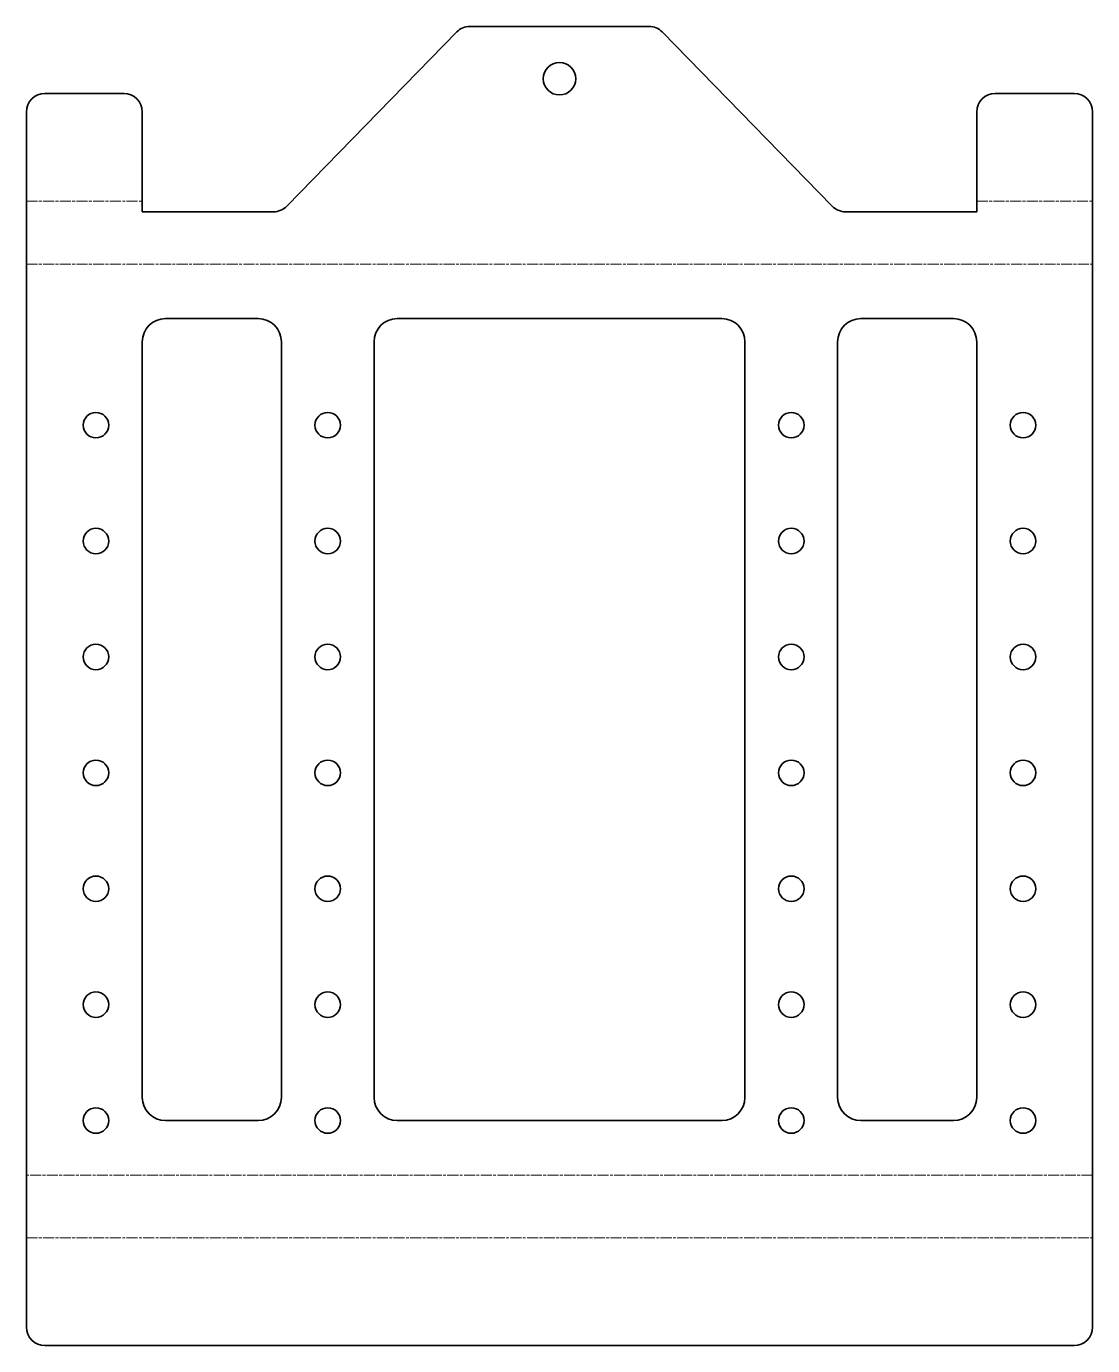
# Model space of a CAD drawing. Header units: millimetres. Extents: x 0 to 230, y 0 to 285.
import ezdxf

# ---------------------------------------------------------------- set-up
doc = ezdxf.new("R2010")
doc.units = ezdxf.units.MM
doc.linetypes.add('Chain', pattern=[13.68, 9.12, -1.14, 2.28, -1.14])
doc.layers.add('SIMUMAK Bend Centerline (ISO)', color=7, linetype='Chain', lineweight=9)
doc.layers.add('SIMUMAK Visible (ISO)', color=7, linetype='Continuous', lineweight=35)

# ---------------------------------------------------------------- blocks, each defined once
blk = doc.blocks.new('SIL-027-CPC-01_Sheet_SIL-027-CPC-01 (Desplegada)')
at = {"layer": 'SIMUMAK Bend Centerline (ISO)', "ltscale": 0.263158}
for p, q in [((-115, 104.55), (-90, 104.55)), ((90, 104.55), (115, 104.55)), ((-115, 91.02), (115, 91.02)), ((115, -105.5), (-115, -105.5)), ((-115, -119.02), (115, -119.02))]:
    blk.add_line(p, q, dxfattribs=at)
at = {"layer": 'SIMUMAK Visible (ISO)'}
for p, q in [((-22.18, 141.08), (-58.82, 103.49)), ((19.31, 142.29), (-19.31, 142.29)), ((58.82, 103.49), (22.18, 141.08)), ((-94, 127.81), (-111, 127.81)), ((111, 127.81), (94, 127.81)), ((-115, -138.29), (-115, 123.81)), ((-90, 123.81), (-90, 102.29)), ((90, 123.81), (90, 102.29)), ((115, 123.81), (115, -138.29)), ((-61.69, 102.29), (-90, 102.29)), ((90, 102.29), (61.69, 102.29)), ((-85, 79.26), (-65, 79.26)), ((-35, 79.26), (35, 79.26)), ((65, 79.26), (85, 79.26)), ((-90, -88.74), (-90, 74.26)), ((-60, 74.26), (-60, -88.74)), ((-40, -88.74), (-40, 74.26)), ((40, 74.26), (40, -88.74)), ((60, -88.74), (60, 74.26)), ((90, 74.26), (90, -88.74)), ((-65, -93.74), (-85, -93.74)), ((35, -93.74), (-35, -93.74)), ((85, -93.74), (65, -93.74)), ((-111, -142.29), (111, -142.29))]:
    blk.add_line(p, q, dxfattribs=at)
for centre, radius in [((0, 130.99), 3.5), ((-100, 56.26), 2.75), ((-50, 56.26), 2.75), ((50, 56.26), 2.75), ((100, 56.26), 2.75), ((-100, 31.26), 2.75), ((-50, 31.26), 2.75), ((50, 31.26), 2.75), ((100, 31.26), 2.75), ((-100, 6.26), 2.75), ((-50, 6.26), 2.75), ((50, 6.26), 2.75), ((100, 6.26), 2.75), ((-100, -18.74), 2.75), ((-50, -18.74), 2.75), ((50, -18.74), 2.75), ((100, -18.74), 2.75), ((-100, -43.74), 2.75), ((-50, -43.74), 2.75), ((50, -43.74), 2.75), ((100, -43.74), 2.75), ((-100, -68.74), 2.75), ((-50, -68.74), 2.75), ((50, -68.74), 2.75), ((100, -68.74), 2.75), ((-100, -93.74), 2.75), ((-50, -93.74), 2.75), ((50, -93.74), 2.75), ((100, -93.74), 2.75)]:
    blk.add_circle(centre, radius, dxfattribs=at)
at = {"layer": 'SIMUMAK Visible (ISO)', "extrusion": (0, 0, -1)}
for centre, start, end in [((19.31, 138.29), 44.2748, 90), ((-19.31, 138.29), 90, 135.7252), ((111, 123.81), 0, 90), ((94, 123.81), 90, 180), ((-94, 123.81), 360, 90), ((-111, 123.81), 90, 180), ((111, -138.29), 270, 0), ((-111, -138.29), 180, 270)]:
    blk.add_arc(centre, 4, start, end, dxfattribs=at)
at = {"layer": 'SIMUMAK Visible (ISO)'}
for centre, radius, start, end in [((-61.69, 106.29), 4, 270, 315.7252), ((61.69, 106.29), 4, 224.2748, 270), ((-85, 74.26), 5, 90, 180), ((-65, 74.26), 5, 0, 90), ((-35, 74.26), 5, 90, 180), ((35, 74.26), 5, 0, 90), ((65, 74.26), 5, 90, 180), ((85, 74.26), 5, 0, 90), ((-85, -88.74), 5, 180, 270), ((-65, -88.74), 5, 270, 360), ((-35, -88.74), 5, 180, 270), ((35, -88.74), 5, 270, 0), ((65, -88.74), 5, 180, 270), ((85, -88.74), 5, 270, 0)]:
    blk.add_arc(centre, radius, start, end, dxfattribs=at)

msp = doc.modelspace()

# ---------------------------------------------------------------- block references
msp.add_blockref('SIL-027-CPC-01_Sheet_SIL-027-CPC-01 (Desplegada)', (115, 142.29))

doc.saveas('drawing.dxf')
